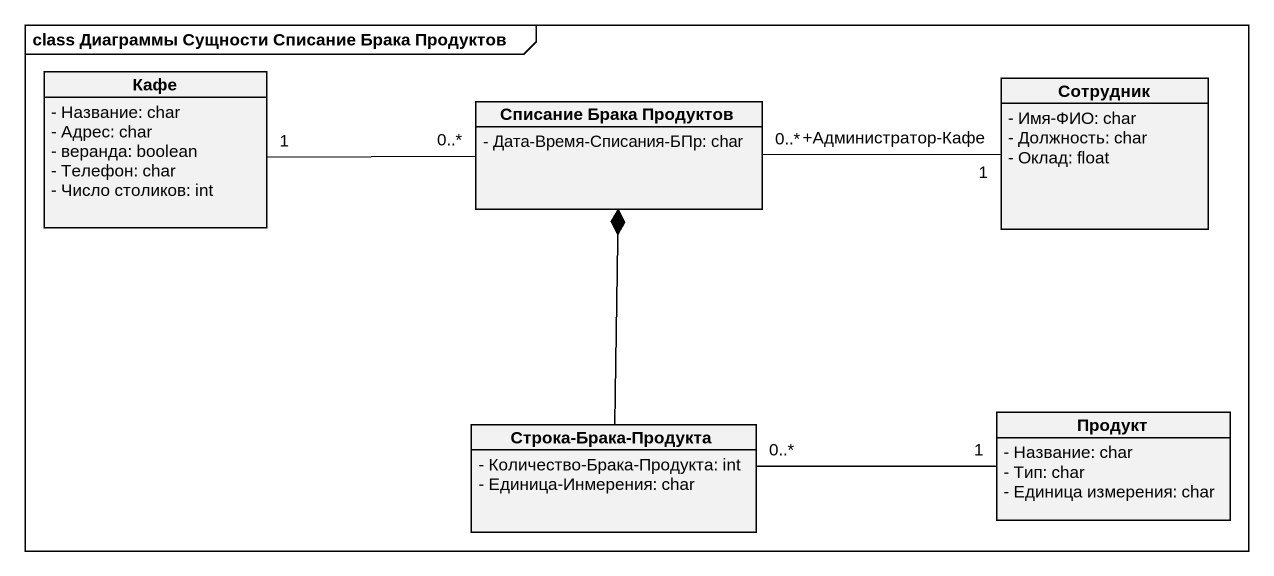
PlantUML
@startuml
mainframe class Диаграммы Сущности Списание Брака Продуктов
hide circle
hide empty members
skinparam classAttributeIconSize 0
class Кафе {
  - Название: char
  - Адрес: char
  - веранда: boolean
  - Телефон: char
  - Число столиков: int
}
class "Списание Брака Продуктов" as Списание_Брака_Продуктов {
  - Дата-Время-Списания-БПр: char
}
class Сотрудник {
  - Имя-ФИО: char
  - Должность: char
  - Оклад: float
}
class Продукт {
  - Название: char
  - Тип: char
  - Единица измерения: char
}
class "Строка-Брака-Продукта" as Строка_Брака_Продукта {
  - Количество-Брака-Продукта: int
  - Единица-Инмерения: char
}
Кафе "1" -right- "0..*" Списание_Брака_Продуктов
Сотрудник "+Администратор-Кафе\n1" -left- "0..*" Списание_Брака_Продуктов
Строка_Брака_Продукта -up-* Списание_Брака_Продуктов
Строка_Брака_Продукта "0..*" -right- "1" Продукт
@enduml
